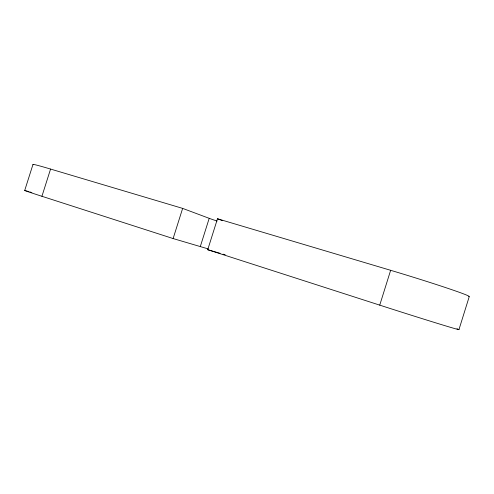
<?xml version="1.0" encoding="UTF-8"?>
<svg xmlns="http://www.w3.org/2000/svg" width="494" height="494" viewBox="0 0 494 494"><rect width="100%" height="100%" fill="white"/><g stroke="black" fill="none" stroke-linecap="round" stroke-linejoin="round"><path stroke-width="0.74" d="M468.571 296.536A65.492 2.001 17.1 0 0 390.643 270.304L217.49 218.762L207.727 249.711L379.738 305.138A65.517 0.784 17.7 0 0 458.951 329.597L469.294 296.462M379.738 305.138L390.643 270.304M173.116 238.559L182.644 208.388L50.573 169.065A51.444 1.278 17.8 0 0 32.987 164.434L24.7 190.493A51.462 0.5 17.4 0 0 41.928 196.285L173.116 238.559L208.277 248.933M200.311 246.518L209.203 218.329L182.644 208.388M41.928 196.285L50.573 169.065M207.727 249.711L220.12 253.305M223.035 254.151L225.227 254.787M217.49 218.762L222.461 220.657M456.962 328.738A65.517 0.784 17.7 0 1 457.703 329.016M458.278 329.245A65.517 0.784 17.7 0 1 458.957 329.566M24.712 190.48A51.462 0.5 17.4 0 1 25.96 190.764M26.608 190.943A51.462 0.5 17.4 0 1 27.374 191.159M28.269 191.413A51.462 0.5 17.4 0 1 28.93 191.604M30.017 191.919A51.462 0.5 17.4 0 1 30.406 192.03M31.641 192.394A51.462 0.5 17.4 0 1 31.857 192.462M217.07 221.053A19.445 0.556 17.5 0 1 209.203 218.329M33.382 164.755A51.444 1.278 17.8 0 1 32.974 164.465"/></g></svg>
